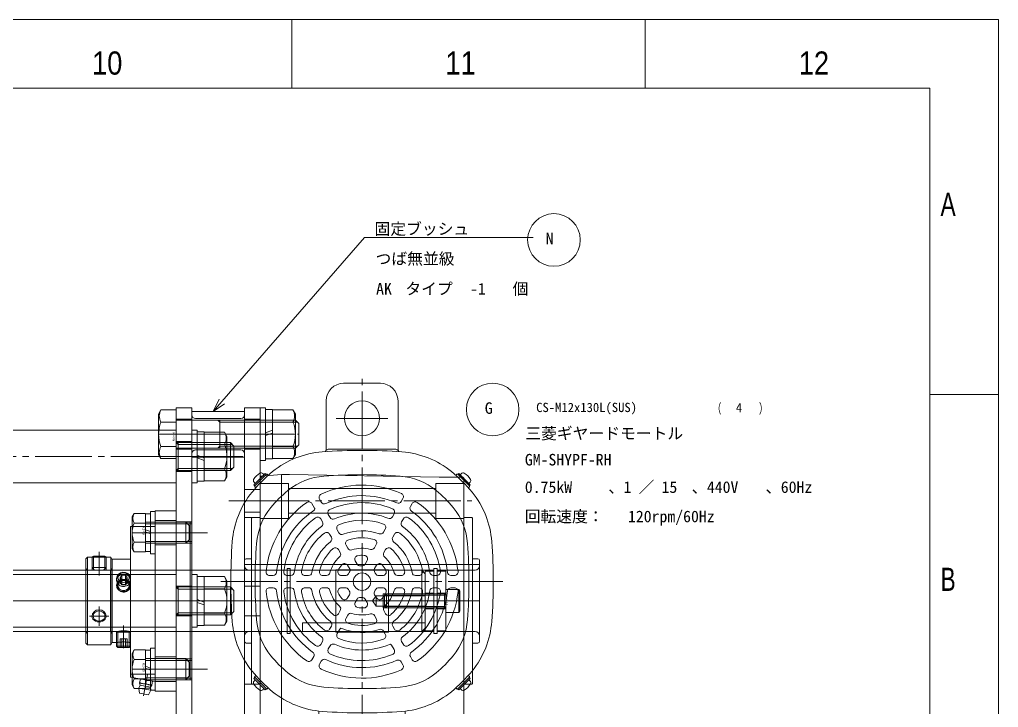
# Model space of a CAD drawing. Units: millimetres at full size. Extents: x -19442 to 19442, y -5866 to 5866.
# Drawn here: x 15967 to 16525, y -874 to -482 of the extents above; entities that cross this region are included whole.
import ezdxf
from ezdxf.enums import TextEntityAlignment as Align

# ---------------------------------------------------------------- set-up
doc = ezdxf.new("R2010")
doc.units = ezdxf.units.MM
doc.header["$LTSCALE"] = 3.6
doc.linetypes.add('CHAIN2', pattern=[12, 9, -1, 1, -1])
for name, color, linetype, lineweight in [('0-3_04_HIDDEN', 7, 'Continuous', 9), ('0-4_05_CENTER', 2, 'CHAIN2', 9), ('0-5_08_DIM', 3, 'Continuous', 9), ('0-6_0', 2, 'Continuous', 9), ('0-7_10_DRAFT', 1, 'Continuous', 9), ('0-8_03_かくれ線', 5, 'Continuous', 9), ('0-9_04_中心線', 4, 'CHAIN2', 9), ('0-C_01_外形線', 134, 'Continuous', 9), ('0-D_02_細線', 6, 'Continuous', 9), ('1-2_Defpoints', 134, 'Continuous', 9), ('1-3_99_図枠', 134, 'Continuous', 9)]:
    doc.layers.add(name, color=color, linetype=linetype, lineweight=lineweight)
doc.layers.add('0-A_07_TEXT', color=2, linetype='Continuous')
doc.styles.add('ＭＳ ゴシック', font='')
doc.styles.add('ＭＳ Ｐゴシック', font='')
doc.styles.get('ＭＳ ゴシック').set_extended_font_data('MS Gothic')
doc.styles.get('ＭＳ Ｐゴシック').set_extended_font_data('MS PGothic')

# ---------------------------------------------------------------- blocks, each defined once
blk = doc.blocks.new('U33')
at = {"layer": '0-A_07_TEXT', "color": 13, "style": 'ＭＳ ゴシック', "width": 0.65}
for s, p in [('(', (44.945, 0.948)), (')', (54.715, 0.948))]:
    blk.add_text(s, height=2.199, dxfattribs=at).set_placement(p, align=Align.BOTTOM_LEFT)
blk = doc.blocks.new('A$C6246458A_1')
at = {"layer": '0-3_04_HIDDEN', "color": 1}
for p, q in [((-58, 67), (-42, 67)), ((-42, 67), (-42, 47)), ((42, 67), (58, 67)), ((-42, 64), (42, 64)), ((-58, 47), (-42, 47)), ((-42, 50), (42, 50)), ((67, 20.8), (-67, 20.8)), ((-42.75, 17.5), (-64.5, 17.5)), ((-42.75, 18.5), (-42.75, -18.5)), ((-41, 18.5), (-42.75, 18.5)), ((-15, 17.5), (-41, 17.5)), ((-15, -17.7), (-15, 17.7)), ((15, 17.7), (-15, 17.7)), ((15, -17.7), (15, 17.7)), ((41, 17.5), (15, 17.5)), ((41, 18.5), (42.75, 18.5)), ((42.75, 18.5), (42.75, -18.5)), ((64.5, 17.5), (42.75, 17.5)), ((-42.75, -17.5), (-64.5, -17.5)), ((-15, -17.5), (-41, -17.5)), ((15, -17.7), (-15, -17.7)), ((41, -17.5), (15, -17.5)), ((64.5, -17.5), (42.75, -17.5)), ((-58, -79), (-42, -79)), ((-42, -79), (-42, -99)), ((-42, -82), (42, -82)), ((42, -79), (58, -79)), ((-58, -99), (-42, -99)), ((-42, -96), (42, -96))]:
    blk.add_line(p, q, dxfattribs=at)
for points in [[(42, 67), (42, 47), (58, 47)], [(-41, 18.5), (-41, -18.5), (-42.75, -18.5)], [(41, 18.5), (41, -18.5), (42.75, -18.5)], [(42, -79), (42, -99), (58, -99)]]:
    blk.add_lwpolyline(points, dxfattribs=at)
for centre, start, end in [((-64.5, 20), 180, 270), ((64.5, 20), 270, 0), ((-64.5, -20), 90, 180), ((64.5, -20), 0, 90)]:
    blk.add_arc(centre, 2.5, start, end, dxfattribs=at)
at = {"layer": '0-4_05_CENTER', "color": 1}
for p, q in [((62.543, 57), (-62.543, 57)), ((62.543, -89), (-62.543, -89))]:
    blk.add_line(p, q, dxfattribs=at)
at = {"layer": '0-7_10_DRAFT'}
for p, q in [((-58, 69.925), (-58, 56.957)), ((46, 72.084), (41.388, 72.003)), ((46, -103.958), (46, 72)), ((57.503, 71), (46, 71.958)), ((57.503, 71), (57.999, 70.46)), ((57.999, 47.497), (57.999, 70.46)), ((57.999, 47.497), (57.999, 69.917)), ((-58, 56.957), (-58, -34.957)), ((-63, 47.1), (-62.6, 47.5)), ((-63, 47.1), (-63, 0)), ((-58, 47.5), (-62.6, 47.5)), ((57.999, -102.46), (57.999, 47.5)), ((58, 47.5), (62.6, 47.5)), ((63, 47.1), (62.6, 47.5)), ((63, 47.1), (63, 0)), ((-67, 23), (-67, 0)), ((-66, 24), (-63, 24)), ((66, 24), (62.999, 24)), ((67, 23), (67, 0)), ((9.433, 11), (-9.433, 11)), ((-67, 0), (-67, -23)), ((67, 0), (-67, 0)), ((-63, -47.1), (-63, 0)), ((63, -47.1), (63, 0)), ((67, 0), (67, -23)), ((-66, -24), (-63, -24)), ((66, -24), (62.999, -24)), ((-58, -101.758), (-58, -34.957)), ((-63, -47.1), (-62.6, -47.5)), ((-58, -47.5), (-62.6, -47.5)), ((46, -46.565), (46, -103.916)), ((58, -47.5), (62.6, -47.5)), ((63, -47.1), (62.6, -47.5)), ((46, -103.916), (-48.5, -102.258)), ((57.503, -103), (46, -103.958)), ((57.503, -103), (57.999, -102.46))]:
    blk.add_line(p, q, dxfattribs=at)
for points in [[(-48.5, 70.425), (-57.5, 70.425), (-58, 69.925)], [(41.388, 72.003), (-43.991, 70.504), (-48.5, 70.425)], [(46, 72.084), (46, 68.565), (46, -46.565)], [(-48.5, -102.258), (-57.5, -102.258), (-58, -101.758)]]:
    blk.add_lwpolyline(points, dxfattribs=at)
for centre, start, end in [((-66, 23), 90, 180), ((66, 23), 0, 90), ((-66, -23), 180, 270), ((66, -23), 270, 0)]:
    blk.add_arc(centre, 1, start, end, dxfattribs=at)
blk = doc.blocks.new('GM-SHYPF-RH 0.75kW、1／5～1／60、200V、60Hzd_1')
at = {"layer": '0-4_05_CENTER'}
for p, q in [((-57.999, -129.08), (-57.999, 128.45)), ((-72.708, 104), (-43.291, 104)), ((22.479, 11), (-138.27, 11)), ((-86.103, 0), (-29.688, 0)), ((-90.117, -100), (-112.985, -100))]:
    blk.add_line(p, q, dxfattribs=at)
at = {"layer": '0-6_0'}
for p, q in [((-68.499, 124), (-47.499, 124)), ((-78.499, 85.736), (-78.499, 114)), ((-37.499, 85.736), (-37.499, 114)), ((-39.499, 86.5), (-76.499, 86.5)), ((-114.886, 70.927), (-113.225, 72.589)), ((-113.225, 72.589), (-112.659, 72.023)), ((-2.774, 72.589), (-3.34, 72.023)), ((-1.113, 70.927), (-2.774, 72.589)), ((-117.927, 67.887), (-119.588, 66.225)), ((-119.164, 65.518), (-112.517, 72.165)), ((-112.093, 72.165), (-111.489, 71.56)), ((-3.906, 72.165), (-4.51, 71.56)), ((3.165, 65.518), (-3.482, 72.165)), ((1.928, 67.887), (3.59, 66.225)), ((-119.588, 66.225), (-119.023, 65.659)), ((-119.164, 65.094), (-118.56, 64.489)), ((3.165, 65.094), (2.561, 64.489)), ((3.59, 66.225), (3.024, 65.659)), ((-81.325, 58.402), (-80.32, 56.66)), ((-33.76, 57.984), (-34.764, 56.245)), ((-86.569, 55.484), (-85.565, 53.745)), ((-29.43, 55.484), (-30.896, 52.945)), ((-81.546, 46.785), (-80.541, 45.043)), ((-76.292, 49.683), (-75.283, 47.936)), ((-38.783, 49.285), (-39.788, 47.543)), ((-34.452, 46.785), (-35.458, 45.043)), ((-71.238, 40.929), (-70.222, 39.171)), ((-43.819, 40.562), (-44.829, 38.812)), ((-76.51, 38.062), (-75.5, 36.312)), ((-39.489, 38.062), (-40.499, 36.312)), ((-71.442, 29.284), (-70.421, 27.514)), ((-66.135, 32.091), (-65.102, 30.302)), ((-48.887, 31.784), (-49.908, 30.014)), ((-44.557, 29.284), (-45.578, 27.514)), ((-60.858, 22.951), (-59.732, 21)), ((-54.066, 22.812), (-55.146, 20.943)), ((-66.263, 20.312), (-65.183, 18.443)), ((-49.736, 20.312), (-51.151, 17.862)), ((-110.713, 14.5), (-108.702, 14.5)), ((-100.646, 14.5), (-98.629, 14.5)), ((-90.538, 14.5), (-88.508, 14.5)), ((-80.332, 14.5), (-78.266, 14.5)), ((-69.779, 14.5), (-67.526, 14.5)), ((-46.22, 14.5), (-48.473, 14.5)), ((-35.667, 14.5), (-37.732, 14.5)), ((-25.461, 14.5), (-27.491, 14.5)), ((-15.353, 14.5), (-17.37, 14.5)), ((-5.286, 14.5), (-7.297, 14.5)), ((-110.713, 7.5), (-108.702, 7.5)), ((-100.646, 7.5), (-98.629, 7.5)), ((-90.538, 7.5), (-88.508, 7.5)), ((-80.332, 7.5), (-78.266, 7.5)), ((-69.779, 7.5), (-67.526, 7.5)), ((-46.22, 7.5), (-48.473, 7.5)), ((-35.667, 7.5), (-37.732, 7.5)), ((-25.461, 7.5), (-27.491, 7.5)), ((-15.353, 7.5), (-17.37, 7.5)), ((-5.286, 7.5), (-7.297, 7.5)), ((-66.263, 1.688), (-65.183, 3.557)), ((-60.858, -0.951), (-59.732, 1)), ((-54.066, -0.812), (-55.146, 1.057)), ((-49.736, 1.688), (-50.816, 3.557)), ((-71.442, -7.284), (-70.421, -5.514)), ((-44.557, -7.284), (-45.578, -5.514)), ((16.497, -2.5), (16.601, -2.5)), ((-66.135, -10.091), (-65.102, -8.302)), ((-48.887, -9.784), (-49.908, -8.014)), ((-76.51, -16.062), (-75.5, -14.312)), ((-43.819, -18.562), (-45.267, -16.053)), ((-39.489, -16.062), (-40.499, -14.312)), ((-71.238, -18.929), (-70.222, -17.171)), ((-81.546, -24.785), (-80.541, -23.043)), ((-76.292, -27.683), (-74.841, -25.171)), ((-38.783, -27.285), (-39.788, -25.543)), ((-34.452, -24.785), (-35.458, -23.043)), ((-86.569, -33.484), (-85.565, -31.745)), ((-29.43, -33.484), (-30.434, -31.745)), ((-81.325, -36.402), (-80.32, -34.66)), ((-33.76, -35.984), (-34.764, -34.245)), ((-120.999, -47.1), (-120.999, -39.592)), ((-120.999, -47.1), (-120.999, -39.593)), ((-119.588, -44.225), (-119.023, -43.659)), ((-117.927, -45.887), (-119.588, -44.225)), ((-119.164, -43.094), (-118.56, -42.489)), ((-119.164, -43.518), (-112.517, -50.165)), ((3.165, -43.518), (-3.482, -50.165)), ((1.928, -45.887), (3.59, -44.225)), ((3.165, -43.094), (2.561, -42.489)), ((3.59, -44.225), (3.024, -43.659)), ((5.001, -47.1), (5.001, -39.592)), ((5.001, -47.1), (5.001, -39.592)), ((-120.999, -47.1), (-120.599, -47.5)), ((-120.999, -47.1), (-120.599, -47.5)), ((-119.606, -47.5), (-120.599, -47.5)), ((-119.606, -47.5), (-120.599, -47.5)), ((-114.886, -48.927), (-113.225, -50.589)), ((-113.225, -50.589), (-112.659, -50.023)), ((-112.093, -50.165), (-111.489, -49.56)), ((-3.906, -50.165), (-4.51, -49.56)), ((-2.774, -50.589), (-3.34, -50.023)), ((-1.113, -48.927), (-2.774, -50.589)), ((3.607, -47.5), (4.601, -47.5)), ((3.607, -47.5), (4.601, -47.5)), ((5.001, -47.1), (4.601, -47.5)), ((5.001, -47.1), (4.601, -47.5)), ((-115.999, -101.758), (-115.999, -50.872)), ((-115.999, -101.758), (-115.999, -50.884)), ((-11.999, -103.958), (-11.999, -55.325)), ((0, -102.46), (0, -50.884)), ((-82.599, -71.4), (-82.599, -63.2)), ((-33.399, -71.4), (-33.399, -63.2)), ((-16.648, -77.305), (-119.331, -123.023)), ((-25.308, -76), (-99.499, -76)), ((-88.999, -75), (-88.999, -73.4)), ((-88.999, -73.4), (-26.999, -73.4)), ((-26.999, -75), (-88.999, -75)), ((-88.999, -75), (-88.999, -76)), ((-57.999, -75), (-88.999, -75)), ((-26.999, -75), (-26.999, -76)), ((-21.764, -79.583), (-22.567, -77.78)), ((-19.343, -77.635), (-19.655, -78.371)), ((-18.342, -78.059), (-19.343, -77.635)), ((-15.51, -79.863), (-16.648, -77.305)), ((-104.499, -81), (-104.499, -116.419)), ((-16.016, -81.184), (-57.999, -99.876)), ((-19.341, -78.504), (-19.655, -78.371)), ((-21.76, -85.221), (-26.019, -111.176)), ((-57.999, -99.876), (-116.872, -126.087)), ((-115.499, -102.258), (-115.999, -101.758)), ((-106.499, -102.258), (-115.499, -102.258)), ((-104.499, -102.293), (-106.499, -102.258)), ((-11.999, -103.916), (-106.499, -102.258)), ((-11.999, -103.916), (-24.79, -103.692)), ((-0.497, -103), (-11.999, -103.958)), ((-0.497, -103), (-11.999, -103.958)), ((-0.497, -103), (0, -102.46)), ((-116.512, -117.553), (-116.335, -117.091)), ((-113.32, -115.749), (-116.335, -117.091)), ((-114.626, -120.928), (-116.335, -117.091)), ((-112.858, -115.926), (-113.32, -115.749)), ((-111.612, -119.586), (-113.32, -115.749)), ((-111.292, -119.443), (-112.858, -115.926)), ((-114.946, -121.07), (-116.512, -117.553)), ((-108.376, -122.305), (-114.771, -125.152)), ((-108.376, -122.305), (-114.771, -125.152)), ((-108.376, -122.305), (-107.978, -123.199)), ((-118.192, -125.581), (-119.331, -123.023)), ((-114.771, -125.152), (-114.372, -126.046))]:
    blk.add_line(p, q, dxfattribs=at)
at = {"layer": '0-6_0', "color": 134}
for p, q in [((-113.932, 71.882), (-114.624, 72.574)), ((-2.067, 71.882), (-1.375, 72.574)), ((-113.932, 71.882), (-118.881, 66.932)), ((-2.067, 71.882), (2.882, 66.932)), ((-113.932, -49.882), (-118.881, -44.932)), ((-113.932, -49.882), (-114.624, -50.574)), ((-2.067, -49.882), (2.882, -44.932)), ((-2.067, -49.882), (-1.375, -50.574))]:
    blk.add_line(p, q, dxfattribs=at)
for points in [[(-113.932, 71.882), (-118.881, 66.932), (-119.574, 67.624)], [(-2.067, 71.882), (2.882, 66.932), (3.575, 67.624)], [(-113.932, -49.882), (-118.881, -44.932), (-119.574, -45.624)], [(-2.067, -49.882), (2.882, -44.932), (3.575, -45.624)]]:
    blk.add_lwpolyline(points, dxfattribs=at)
at = {"layer": '0-6_0'}
for points in [[(-0.497, -103), (0, -102.46), (0, -50.884)], [(-57.999, -75), (-26.999, -75), (-26.999, -73.4)], [(-106.499, -102.258), (-115.499, -102.258), (-115.999, -101.758)]]:
    blk.add_lwpolyline(points, dxfattribs=at)
for centre, radius in [((-57.999, 104), 10), ((-57.999, 11), 5)]:
    blk.add_circle(centre, radius, dxfattribs=at)
for centre, radius, start, end in [((-68.499, 114), 10, 90, 180), ((-47.499, 114), 10, 0, 90), ((-76.918, 34.283), 50.8, 94.33985, 129.09457), ((-57.999, -215), 300.8, 90, 94.33985), ((-76.499, 83.5), 3, 90, 148.63542), ((-57.999, -215), 300.8, 85.66015, 90), ((-39.499, 83.5), 3, 30.81986, 90), ((-39.081, 34.283), 50.8, 50.90543, 85.66015), ((-57.999, 11), 80.8, 129.09457, 140.90543), ((-57.999, 11), 80.8, 39.09457, 50.90543), ((-112.305, 71.953), 0.3, 45, 135), ((-76.918, 34.283), 36.944, 94.33985, 129.09457), ((-57.999, -215), 286.944, 85.66015, 94.33985), ((-39.081, 34.283), 36.944, 50.90543, 85.66015), ((-3.694, 71.953), 0.3, 45, 135), ((-81.283, 29.918), 50.8, 140.90543, 175.66015), ((-118.952, 65.306), 0.3, 135, 225), ((-57.999, 11), 66.944, 129.09457, 140.90543), ((-57.999, 11), 55, 64.8706, 114.04349), ((-57.999, 11), 66.944, 39.09457, 50.90543), ((2.953, 65.306), 0.3, 315, 45), ((-34.716, 29.918), 50.8, 4.33985, 39.09457), ((-57.999, 11), 55, 124.8706, 174.04349), ((-88.301, 54.484), 2, 30, 124.8706), ((-79.593, 59.402), 2, 114.04349, 210), ((-78.588, 57.66), 2, 210, 293.809), ((-57.999, 11), 49, 65.06209, 113.809), ((-57.999, 11), 45, 66.00707, 112.65134), ((-36.496, 57.245), 2, 245.06209, 330), ((-35.492, 58.984), 2, 330, 64.8706), ((-27.698, 54.484), 2, 55.1294, 150), ((-57.999, 11), 55, 5.95651, 55.1294), ((-81.283, 29.918), 36.944, 140.90543, 175.66015), ((-57.999, 11), 49, 125.06209, 173.809), ((-87.297, 52.745), 2, 305.06209, 30), ((-74.56, 50.683), 2, 112.65134, 210), ((-40.515, 50.285), 2, 330, 66.00707), ((-30.03, 52.445), 1, 150, 235.98601), ((-57.999, 11), 49, 6.191, 55.98601), ((-34.716, 29.918), 36.944, 4.33985, 39.09457), ((-57.999, 11), 45, 126.00707, 172.65134), ((-83.279, 45.785), 2, 30, 126.00707), ((-82.273, 44.043), 2, 306.30126, 30), ((-73.551, 48.936), 2, 210, 292.29074), ((-57.999, 11), 39, 66.30126, 112.29074), ((-57.999, 11), 35, 67.83748, 110.40593), ((-41.52, 48.543), 2, 246.30126, 330), ((-33.726, 44.043), 2, 150, 233.69874), ((-32.72, 45.785), 2, 53.99293, 150), ((-57.999, 11), 45, 7.34866, 53.99293), ((-57.999, 11), 39, 126.30126, 172.29074), ((-78.242, 37.062), 2, 30, 127.83748), ((-69.506, 41.929), 2, 110.40593, 210), ((-68.49, 40.171), 2, 210, 289.78052), ((-57.999, 11), 29, 68.34662, 109.78052), ((-45.551, 41.562), 2, 330, 67.83748), ((-37.756, 37.062), 2, 52.16252, 150), ((-57.999, 11), 39, 7.70926, 53.69874), ((168.001, 11), 300.8, 175.66015, 180), ((-57.999, 11), 35, 127.83748, 170.40593), ((-57.999, 11), 29, 128.34662, 169.78052), ((-77.232, 35.312), 2, 308.34662, 30), ((-64.403, 33.091), 2, 106.16478, 210), ((-57.999, 11), 25, 71.28282, 106.16478), ((-50.619, 32.784), 2, 330, 71.28282), ((-46.561, 39.812), 2, 248.34662, 330), ((-38.767, 35.312), 2, 150, 231.65338), ((-57.999, 11), 29, 10.21948, 51.65338), ((-57.999, 11), 35, 9.59407, 52.16252), ((-283.999, 11), 300.8, 0, 4.33985), ((168.001, 11), 286.944, 175.66015, 184.33985), ((-57.999, 11), 25, 131.28282, 166.16478), ((-73.174, 28.284), 2, 30, 131.28282), ((-63.37, 31.302), 2, 210, 284.81689), ((-57.999, 11), 19, 72.37362, 104.81689), ((-51.64, 31.014), 2, 252.37362, 330), ((-42.825, 28.284), 2, 48.71718, 150), ((-57.999, 11), 25, 13.83522, 48.71718), ((-283.999, 11), 286.944, 355.66015, 4.33985), ((-57.999, 11), 19, 132.37363, 164.81689), ((-72.153, 26.514), 2, 312.37363, 30), ((-59.126, 23.951), 2, 94.971, 210), ((-57.999, 11), 15, 80.25225, 94.971), ((-55.798, 23.812), 2, 330, 80.25225), ((-43.846, 26.514), 2, 150, 227.62637), ((-57.999, 11), 19, 15.18311, 47.62637), ((-100.646, 16.5), 2, 172.65134, 270), ((-90.538, 16.5), 2, 170.40593, 270), ((-80.332, 16.5), 2, 166.16478, 270), ((-69.779, 16.5), 2, 154.971, 270), ((-57.999, 11), 15, 140.25225, 154.971), ((-67.995, 19.312), 2, 30, 140.25225), ((-66.915, 17.443), 2, 324.14774, 30), ((-57.999, 22), 2, 210, 270), ((-57.999, 11), 9, 84.14774, 90), ((-56.878, 21.943), 2, 264.14774, 330), ((-50.285, 17.362), 1, 150, 219.51268), ((-48.004, 19.312), 2, 39.74775, 150), ((-57.999, 11), 15, 25.029, 39.74775), ((-46.22, 16.5), 2, 270, 25.029), ((-35.667, 16.5), 2, 270, 13.83522), ((-25.461, 16.5), 2, 270, 9.59407), ((-15.353, 16.5), 2, 270, 7.34866), ((-110.713, 16.5), 2, 174.04349, 270), ((-108.702, 16.5), 2, 270, 353.809), ((-98.629, 16.5), 2, 270, 352.29074), ((-88.508, 16.5), 2, 270, 349.78052), ((-78.266, 16.5), 2, 270, 344.81689), ((-67.526, 16.5), 2, 270, 330), ((-57.999, 11), 9, 144.14774, 150), ((-57.999, 11), 9, 30, 39.51268), ((-48.473, 16.5), 2, 210, 270), ((-37.732, 16.5), 2, 195.18311, 270), ((-27.491, 16.5), 2, 190.21948, 270), ((-17.37, 16.5), 2, 187.70926, 270), ((-7.297, 16.5), 2, 186.191, 270), ((-5.286, 16.5), 2, 270, 5.95651), ((168.001, 11), 300.8, 180, 184.33985), ((-110.713, 5.5), 2, 90, 185.95651), ((-108.702, 5.5), 2, 6.191, 90), ((-57.999, 11), 49, 186.191, 234.93791), ((-100.646, 5.5), 2, 90, 187.34866), ((-98.629, 5.5), 2, 7.70926, 90), ((-57.999, 11), 39, 187.70926, 233.69874), ((-90.538, 5.5), 2, 90, 189.59407), ((-88.508, 5.5), 2, 10.21948, 90), ((-57.999, 11), 29, 190.21948, 231.65338), ((-80.332, 5.5), 2, 90, 193.83522), ((-78.266, 5.5), 2, 15.18311, 90), ((-57.999, 11), 19, 195.18311, 227.62637), ((-69.779, 5.5), 2, 90, 205.029), ((-67.526, 5.5), 2, 30, 90), ((-57.999, 11), 9, 210, 215.85226), ((-66.915, 4.557), 2, 330, 35.85226), ((-49.084, 4.557), 2, 144.14774, 210), ((-57.999, 11), 9, 324.14774, 330), ((-48.473, 5.5), 2, 90, 150), ((-46.22, 5.5), 2, 334.971, 90), ((-57.999, 11), 19, 312.37363, 344.81689), ((-57.999, 11), 29, 308.34662, 349.78052), ((-37.732, 5.5), 2, 90, 164.81689), ((-35.667, 5.5), 2, 346.16478, 90), ((-57.999, 11), 39, 306.30126, 352.29074), ((-57.999, 11), 49, 305.06209, 353.809), ((-27.491, 5.5), 2, 90, 169.78052), ((-25.461, 5.5), 2, 350.40593, 90), ((-17.37, 5.5), 2, 90, 172.29074), ((-15.353, 5.5), 2, 352.65134, 90), ((-7.297, 5.5), 2, 90, 173.809), ((-5.286, 5.5), 2, 354.04349, 90), ((-283.999, 11), 300.8, 355.66015, 0), ((-57.999, 11), 55, 185.95651, 235.1294), ((-57.999, 11), 45, 187.34866, 233.99293), ((-57.999, 11), 35, 189.59407, 232.16252), ((-57.999, 11), 25, 193.83522, 228.71718), ((-57.999, 11), 15, 205.029, 219.74775), ((-67.995, 2.688), 2, 219.74775, 330), ((-57.999, 0), 2, 90, 150), ((-57.999, 11), 9, 270, 275.85226), ((-56.878, 0.057), 2, 30, 95.85226), ((-48.004, 2.688), 2, 210, 320.25225), ((-57.999, 11), 15, 320.25225, 334.971), ((-57.999, 11), 25, 311.28282, 346.16478), ((-57.999, 11), 35, 307.83748, 350.40593), ((-57.999, 11), 45, 306.00707, 352.65134), ((-57.999, 11), 55, 304.8706, 354.04349), ((-72.153, -4.514), 2, 330, 47.62637), ((-59.126, -1.951), 2, 150, 265.029), ((-57.999, 11), 15, 265.029, 279.74775), ((-55.798, -1.812), 2, 279.74775, 30), ((-43.846, -4.514), 2, 132.37363, 210), ((-81.283, -7.918), 36.944, 184.33985, 219.09457), ((-73.174, -6.284), 2, 228.71718, 330), ((-64.403, -11.091), 2, 150, 253.83522), ((-63.37, -9.302), 2, 75.18311, 150), ((-57.999, 11), 19, 255.18311, 287.62638), ((-51.64, -9.014), 2, 30, 107.62638), ((-50.619, -10.784), 2, 288.71718, 30), ((-42.825, -6.284), 2, 210, 311.28282), ((-34.716, -7.918), 36.944, 320.90543, 355.66015), ((-81.283, -7.918), 50.8, 184.33985, 219.09457), ((-78.242, -15.062), 2, 232.16252, 330), ((-77.232, -13.312), 2, 330, 51.65338), ((-68.49, -18.171), 2, 70.21948, 150), ((-57.999, 11), 29, 250.21948, 293.30023), ((-57.999, 11), 25, 253.83522, 288.71718), ((-46.133, -16.553), 1, 30, 113.30023), ((-38.767, -13.312), 2, 128.34662, 210), ((-37.756, -15.062), 2, 210, 307.83748), ((-34.716, -7.918), 50.8, 320.90543, 355.66015), ((-82.273, -22.043), 2, 330, 53.69874), ((-69.506, -19.929), 2, 150, 249.59407), ((-57.999, 11), 35, 249.59407, 292.16252), ((-45.551, -19.562), 2, 292.16252, 30), ((-33.726, -22.043), 2, 126.30126, 210), ((-83.279, -23.785), 2, 233.99293, 330), ((-74.56, -28.683), 2, 150, 247.34866), ((-73.975, -25.671), 1, 66.45945, 150), ((-57.999, 11), 39, 246.45945, 293.69874), ((-41.52, -26.543), 2, 30, 113.69874), ((-40.515, -28.285), 2, 293.99293, 30), ((-32.72, -23.785), 2, 210, 306.00707), ((-57.999, 11), 66.944, 219.09457, 230.90543), ((-87.297, -30.745), 2, 330, 54.93791), ((-57.999, 11), 49, 246.191, 294.93791), ((-57.999, 11), 45, 247.34866, 293.99293), ((-36.496, -35.245), 2, 30, 114.93791), ((-28.702, -30.745), 2, 125.06209, 210), ((-57.999, 11), 66.944, 309.09457, 320.90543), ((-88.301, -32.484), 2, 235.1294, 330), ((-79.593, -37.402), 2, 150, 245.95651), ((-57.999, 11), 55, 245.95651, 295.1294), ((-78.588, -35.66), 2, 66.191, 150), ((-35.492, -36.984), 2, 295.1294, 30), ((-27.698, -32.484), 2, 210, 304.8706), ((-57.999, 11), 80.8, 219.09457, 230.90543), ((-118.952, -43.306), 0.3, 135, 225), ((-76.918, -12.283), 36.944, 230.90543, 265.66015), ((-39.081, -12.283), 36.944, 274.33985, 309.09457), ((-57.999, 11), 80.8, 309.09457, 320.90543), ((2.953, -43.306), 0.3, 315, 45), ((-112.305, -49.953), 0.3, 225, 315), ((-57.999, 237), 286.944, 265.66015, 274.33985), ((-3.694, -49.953), 0.3, 225, 315), ((-76.918, -12.283), 50.8, 230.90543, 265.66015), ((-39.081, -12.283), 50.8, 274.33985, 309.09457), ((-79.399, -63.2), 3.2, 172.23631, 180), ((-57.999, 237), 300.8, 265.66015, 270), ((-57.999, 237), 300.8, 270, 274.33985), ((-36.599, -63.2), 3.2, 0, 7.76369), ((-84.599, -71.4), 2, 270, 0), ((-31.399, -71.4), 2, 180, 270), ((-99.499, -81), 5, 90, 180), ((-25.308, -79), 3, 24, 90), ((-18.799, -85.707), 3, 114, 170.68188), ((-16.423, -80.27), 1, 294, 24), ((-40.821, -108.748), 15, 271.68277, 350.68188), ((-107.403, -122.966), 1, 85.28487, 114), ((-57.999, 476), 600, 265.28487, 271.68277), ((-104.772, -121.795), 1, 24, 114), ((-102.122, -120.37), 2, 204, 265.76866), ((-117.279, -125.174), 1, 204, 294), ((-113.185, -125.518), 1.3, 203.99998, 277.39845), ((-114.176, -117.882), 9, 277.39845, 310.60153), ((-109.165, -123.728), 1.3, 310.60153, 24)]:
    blk.add_arc(centre, radius, start, end, dxfattribs=at)
at = {"layer": '0-6_0', "color": 134}
for centre, radius, start, end in [((-111.881, 64.882), 9, 118.39847, 151.60155), ((-115.543, 71.655), 1.3, 45, 118.39847), ((-0.456, 71.655), 1.3, 61.60153, 135), ((-4.118, 64.882), 9, 28.39845, 61.60153), ((-118.654, 68.544), 1.3, 151.60155, 225), ((2.655, 68.544), 1.3, 315, 28.39845), ((-118.654, -46.544), 1.3, 135, 208.39845), ((-111.881, -42.882), 9, 208.39845, 241.60153), ((-4.118, -42.882), 9, 298.39847, 331.60155), ((2.655, -46.544), 1.3, 331.60155, 45), ((-115.543, -49.655), 1.3, 241.60153, 315), ((-0.456, -49.655), 1.3, 225, 298.39847)]:
    blk.add_arc(centre, radius, start, end, dxfattribs=at)
at = {"layer": '0-7_10_DRAFT'}
blk.add_blockref('A$C6246458A_1', (-57.999, 0), dxfattribs=at)
blk = doc.blocks.new('AM_BALLOON1')
at = {"layer": '0-5_08_DIM'}
blk.add_circle((0, 0), 5, dxfattribs=at)
blk = doc.blocks.new('_Open30')
at = {"layer": '0-5_08_DIM', "color": 4}
blk.add_line((0, 0), (-1, 0), dxfattribs=at)
blk.add_lwpolyline([(-1, 0.26795), (0, 0), (-1, -0.26795)], dxfattribs=at)

msp = doc.modelspace()

# ---------------------------------------------------------------- linework, layer by layer
at = {"layer": '0-5_08_DIM', "color": 2}
msp.add_line((16164.764, -605.901), (16259.873, -605.901), dxfattribs=at)
msp.add_lwpolyline([(16082.453, -699.252), (16163.684, -605.901), (16164.764, -605.901)], dxfattribs=at)
at = {"layer": '0-6_0', "color": 134}
for p, q in [((15906.328, -715.637), (16046.328, -715.637)), ((16087.328, -738.637), (16087.328, -730.91)), ((16089.328, -736.637), (16089.328, -730.91)), ((16085.328, -738.637), (16087.328, -738.637)), ((16087.328, -738.637), (16089.328, -736.637)), ((16004.93, -795.41), (15942.73, -795.41)), ((16095.33, -795.41), (16065.33, -795.41)), ((16085.328, -804.91), (16087.328, -804.91)), ((16087.328, -804.91), (16089.328, -806.91)), ((16087.328, -820.91), (16087.328, -804.91)), ((16089.328, -818.91), (16089.328, -806.91)), ((16087.328, -820.91), (16089.328, -818.91)), ((16085.328, -820.91), (16087.328, -820.91)), ((15942.73, -830.41), (16004.93, -830.41)), ((16095.33, -830.41), (16065.33, -830.41))]:
    msp.add_line(p, q, dxfattribs=at)
for points in [[(16065.328, -922.927), (16065.328, -702.927), (16056.328, -702.927), (16056.328, -922.927)], [(16104.328, -916.91), (16104.328, -702.91), (16095.328, -702.91), (16095.328, -916.91)], [(16095.328, -704.91), (16065.328, -704.91), (16065.328, -730.91), (16095.328, -730.91)], [(15906.328, -797.91), (16056.328, -797.91), (16056.328, -827.91), (15906.328, -827.91)]]:
    msp.add_lwpolyline(points, close=True, dxfattribs=at)
msp.add_lwpolyline([(16056.328, -715.637), (16056.328, -745.637), (15906.328, -745.637), (15906.328, -715.637)], dxfattribs=at)
at = {"layer": '0-8_03_かくれ線'}
for p, q in [((16065.328, -709.427), (16056.328, -709.427)), ((16056.328, -709.91), (16124.328, -709.91)), ((16093.328, -708.91), (16067.328, -708.91)), ((16081.328, -711.11), (16080.128, -709.91)), ((16081.328, -725.91), (16081.328, -709.91)), ((16081.328, -711.11), (16124.328, -711.11)), ((16095.328, -709.41), (16104.328, -709.41)), ((16124.328, -709.91), (16124.328, -725.91)), ((16046.328, -715.637), (16056.328, -715.637)), ((16068.328, -715.637), (16065.328, -715.637)), ((16065.328, -730.91), (16065.328, -715.637)), ((16068.328, -715.637), (16068.328, -730.91)), ((16068.328, -716.637), (16072.328, -716.637)), ((16072.328, -716.637), (16072.328, -730.91)), ((16072.328, -716.781), (16083.967, -716.781)), ((16083.967, -716.781), (16085.328, -719.137)), ((16085.328, -730.91), (16085.328, -719.137)), ((16065.328, -722.154), (16056.328, -722.154)), ((16057.528, -723.837), (16056.328, -722.637)), ((16056.328, -722.637), (16085.328, -722.637)), ((16057.528, -722.637), (16057.528, -738.637)), ((16057.528, -723.837), (16085.328, -723.837)), ((16072.328, -723.709), (16083.967, -723.709)), ((16081.328, -724.71), (16080.128, -725.91)), ((16081.328, -724.71), (16124.328, -724.71)), ((16085.328, -722.637), (16087.328, -722.637)), ((16085.328, -723.837), (16088.528, -723.837)), ((16087.328, -722.637), (16089.328, -724.637)), ((16087.328, -722.637), (16087.328, -730.91)), ((16089.328, -724.637), (16089.328, -730.91)), ((16056.328, -725.91), (16124.328, -725.91)), ((16065.328, -726.427), (16056.328, -726.427)), ((16093.328, -726.91), (16067.328, -726.91)), ((16068.328, -729.837), (16071.274, -730.91)), ((16095.328, -726.41), (16104.328, -726.41)), ((16057.528, -737.437), (16056.328, -738.637)), ((16056.328, -738.637), (16085.328, -738.637)), ((16065.328, -739.154), (16056.328, -739.154)), ((16057.528, -737.437), (16085.328, -737.437)), ((16095.328, -749.41), (16104.328, -749.41)), ((16095.328, -762.41), (16104.328, -762.41)), ((16038.828, -768.019), (16061.828, -768.019)), ((16038.828, -769.019), (16062.828, -769.019)), ((16056.328, -767.019), (16044.328, -767.019)), ((16056.328, -767.91), (16064.328, -767.91)), ((16065.328, -767.935), (16056.328, -767.935)), ((16065.328, -768.036), (16056.328, -768.036)), ((16065.328, -769.036), (16056.328, -769.036)), ((16061.828, -768.019), (16063.828, -770.019)), ((16061.828, -780.019), (16061.828, -768.019)), ((16095.328, -765.41), (16104.328, -765.41)), ((16031.328, -770.51), (16044.328, -770.51)), ((16063.828, -778.019), (16063.828, -770.019)), ((16038.828, -779.019), (16062.828, -779.019)), ((16038.828, -780.019), (16061.828, -780.019)), ((16056.328, -781.019), (16044.328, -781.019)), ((16065.328, -779.036), (16056.328, -779.036)), ((16065.328, -780.036), (16056.328, -780.036)), ((16061.828, -780.019), (16063.828, -778.019)), ((16008.428, -787.91), (16008.428, -795.41)), ((16009.194, -795.41), (16009.194, -787.91)), ((16015.661, -795.41), (16015.661, -787.91)), ((16016.428, -795.41), (16016.428, -787.91)), ((16005.928, -795.41), (16004.928, -794.41)), ((16065.33, -795.41), (16004.93, -795.41)), ((16005.928, -795.41), (16005.928, -830.41)), ((16008.428, -793.91), (16016.428, -793.91)), ((16009.928, -795.41), (16008.428, -793.91)), ((16014.928, -795.41), (16016.428, -793.91)), ((16018.928, -795.41), (16018.928, -830.41)), ((16095.33, -795.41), (16196.328, -795.41)), ((16198.328, -797.41), (16196.328, -795.41)), ((16196.328, -812.91), (16196.328, -795.41)), ((16198.328, -828.41), (16198.328, -797.41)), ((16004.928, -827.91), (16004.928, -797.91)), ((16005.928, -797.91), (16005.928, -827.91)), ((16019.062, -797.91), (16019.062, -827.91)), ((16019.928, -797.91), (16019.928, -827.91)), ((16019.928, -797.91), (16019.928, -827.91)), ((16022.428, -801.048), (16022.428, -800.043)), ((16025.417, -798.144), (16024.407, -799.66)), ((16024.407, -802.16), (16024.407, -799.66)), ((16024.407, -799.66), (16025.417, -801.175)), ((16025.417, -800.644), (16024.407, -802.16)), ((16024.407, -802.16), (16025.417, -803.675)), ((16027.438, -798.144), (16025.417, -798.144)), ((16027.438, -801.175), (16025.417, -801.175)), ((16025.417, -803.675), (16025.417, -801.175)), ((16028.448, -799.66), (16027.438, -798.144)), ((16027.438, -800.644), (16027.438, -798.144)), ((16027.438, -801.175), (16028.448, -799.66)), ((16028.448, -802.16), (16027.438, -800.644)), ((16027.438, -803.675), (16027.438, -801.175)), ((16030.328, -797.91), (16030.328, -827.91)), ((16030.428, -800.043), (16030.428, -801.048)), ((16044.328, -797.91), (16044.328, -827.91)), ((16056.328, -797.91), (16056.328, -827.91)), ((16025.417, -803.675), (16027.438, -803.675)), ((16065.328, -804.427), (16056.328, -804.427)), ((16057.528, -806.11), (16056.328, -804.91)), ((16056.328, -804.91), (16085.328, -804.91)), ((16057.528, -804.91), (16057.528, -820.91)), ((16057.528, -806.11), (16085.328, -806.11)), ((16095.328, -804.41), (16104.328, -804.41)), ((16174.328, -808.91), (16198.328, -808.91)), ((16174.328, -808.91), (16174.328, -816.91)), ((16176.278, -808.91), (16176.278, -816.91)), ((16203.325, -808.41), (16198.325, -808.41)), ((16210.078, -808.41), (16205.078, -808.41)), ((16209.328, -808.91), (16209.328, -816.91)), ((16209.328, -809.66), (16210.078, -808.91)), ((16210.078, -806.41), (16210.078, -819.41)), ((16210.078, -806.41), (16217.578, -806.41)), ((16217.578, -806.41), (16217.578, -819.41)), ((16217.578, -806.41), (16218.078, -807.276)), ((16218.078, -807.276), (16218.078, -818.544)), ((16168.326, -812.91), (16170.328, -809.91)), ((16170.328, -815.91), (16168.326, -812.91)), ((16170.328, -809.91), (16198.328, -809.91)), ((16175.078, -810.11), (16175.078, -815.71)), ((16209.328, -809.66), (16175.528, -809.66)), ((16196.328, -812.91), (16196.328, -830.41)), ((16057.528, -819.71), (16056.328, -820.91)), ((16057.528, -819.71), (16085.328, -819.71)), ((16174.328, -816.91), (16198.328, -816.91)), ((16209.328, -816.16), (16175.528, -816.16)), ((16203.325, -817.41), (16198.325, -817.41)), ((16210.078, -817.41), (16205.078, -817.41)), ((16209.328, -816.16), (16210.078, -816.91)), ((16210.078, -819.41), (16217.578, -819.41)), ((16217.578, -819.41), (16218.078, -818.544)), ((16056.328, -820.91), (16085.328, -820.91)), ((16065.328, -821.427), (16056.328, -821.427)), ((16095.328, -821.41), (16104.328, -821.41)), ((16005.928, -830.41), (16004.928, -831.41)), ((16065.33, -830.41), (16004.93, -830.41)), ((16022.811, -830.793), (16022.428, -830.41)), ((16022.428, -836.635), (16022.428, -830.41)), ((16022.811, -830.793), (16023.195, -830.41)), ((16022.811, -830.793), (16030.044, -830.793)), ((16023.195, -836.518), (16023.195, -830.41)), ((16029.661, -830.41), (16030.044, -830.793)), ((16029.661, -836.518), (16029.661, -830.41)), ((16030.428, -830.41), (16030.044, -830.793)), ((16030.428, -836.635), (16030.428, -830.41)), ((16095.33, -830.41), (16196.328, -830.41)), ((16198.328, -828.41), (16196.328, -830.41)), ((16024.407, -834.41), (16024.407, -839.41)), ((16024.407, -834.41), (16028.448, -834.41)), ((16025.417, -834.41), (16025.417, -839.41)), ((16026.188, -836.296), (16026.54, -836.295)), ((16027.438, -834.41), (16027.438, -839.41)), ((16028.448, -834.41), (16028.448, -839.41)), ((16030.428, -836.635), (16030.34, -836.62)), ((16030.428, -836.635), (16030.428, -838.643)), ((16030.428, -838.643), (16030.328, -838.743)), ((16030.428, -838.643), (16030.328, -838.643)), ((16038.828, -845.801), (16061.828, -845.801)), ((16038.828, -846.801), (16062.828, -846.801)), ((16044.328, -844.801), (16056.328, -844.801)), ((16065.328, -845.818), (16056.328, -845.818)), ((16065.328, -846.818), (16056.328, -846.818)), ((16061.828, -845.801), (16063.828, -847.801)), ((16061.828, -857.801), (16061.828, -845.801)), ((16063.828, -855.801), (16063.828, -847.801)), ((16031.328, -854.641), (16044.328, -854.641)), ((16044.328, -858.801), (16031.328, -856.486)), ((16035.981, -857.307), (16035.557, -859.71)), ((16038.828, -856.801), (16062.828, -856.801)), ((16038.828, -857.801), (16061.828, -857.801)), ((16039.373, -858.222), (16039.058, -860.009)), ((16042.451, -860.925), (16042.874, -858.522)), ((16044.328, -858.801), (16056.328, -858.801)), ((16065.328, -856.818), (16056.328, -856.818)), ((16065.328, -857.818), (16056.328, -857.818)), ((16065.328, -857.918), (16056.328, -857.918)), ((16061.828, -857.801), (16063.828, -855.801)), ((16035.083, -862.632), (16035.879, -860.995)), ((16042.451, -860.925), (16035.557, -859.71)), ((16035.879, -860.995), (16035.557, -859.71)), ((16041.709, -862.023), (16041.897, -863.833)), ((16095.328, -860.41), (16104.328, -860.41))]:
    msp.add_line(p, q, dxfattribs=at)
for points in [[(16064.328, -767.91), (16064.328, -857.91), (16056.328, -857.91)], [(16005.928, -795.41), (16018.928, -795.41), (16019.928, -794.41)], [(16022.428, -801.048), (16022.451, -800.672), (16022.579, -800.117), (16022.812, -799.597), (16023.146, -799.122), (16023.571, -798.705), (16024.082, -798.353), (16024.66, -798.076), (16025.29, -797.883), (16025.953, -797.775), (16026.621, -797.757), (16027.284, -797.826), (16027.919, -797.979), (16028.512, -798.214), (16029.051, -798.529), (16029.518, -798.916), (16029.901, -799.372), (16030.186, -799.881), (16030.362, -800.431), (16030.427, -801.007), (16030.428, -801.047), (16030.379, -801.587), (16030.222, -802.161), (16029.96, -802.71), (16029.601, -803.219), (16029.148, -803.677), (16028.62, -804.064), (16028.024, -804.366), (16027.382, -804.571), (16026.908, -804.654), (16026.428, -804.681)], [(16030.332, -803.419), (16030.161, -802.947), (16029.877, -802.465), (16029.495, -802.031), (16029.028, -801.661), (16028.478, -801.356), (16027.868, -801.129), (16027.219, -800.987), (16026.547, -800.929), (16025.887, -800.955), (16025.242, -801.062), (16024.633, -801.249), (16024.074, -801.51), (16023.568, -801.85), (16023.142, -802.259), (16022.804, -802.735), (16022.569, -803.263), (16022.463, -803.703), (16022.428, -804.16)], [(16026.428, -804.681), (16025.762, -804.628), (16025.114, -804.471), (16024.505, -804.215), (16023.949, -803.871), (16023.459, -803.444), (16023.052, -802.954), (16022.739, -802.411), (16022.53, -801.836), (16022.435, -801.252), (16022.428, -801.048)], [(16027.438, -800.644), (16025.417, -800.644), (16025.417, -798.144)], [(16027.438, -803.675), (16028.448, -802.16), (16028.448, -799.66)], [(16022.428, -804.16), (16022.483, -804.739), (16022.646, -805.314), (16022.914, -805.866), (16023.275, -806.379), (16023.731, -806.843), (16024.261, -807.235), (16024.862, -807.543), (16025.508, -807.75), (16026.172, -807.847), (16026.842, -807.834), (16027.487, -807.715), (16028.103, -807.496), (16028.677, -807.181), (16029.19, -806.786), (16029.637, -806.309), (16029.993, -805.778), (16030.248, -805.206), (16030.342, -804.883)], [(16030.428, -804.16), (16030.407, -803.812), (16030.346, -803.472), (16030.332, -803.419)], [(16030.342, -804.883), (16030.394, -804.615), (16030.428, -804.16)], [(16210.078, -808.91), (16176.278, -808.91), (16175.078, -810.11)], [(16170.328, -809.91), (16170.328, -815.91), (16198.328, -815.91)], [(16210.078, -816.91), (16176.278, -816.91), (16175.078, -815.71)], [(16128.328, -830.41), (16128.328, -825.41), (16198.328, -825.41)], [(16005.928, -830.41), (16018.928, -830.41), (16019.928, -831.41)], [(16022.428, -830.41), (16022.481, -830.398), (16022.646, -830.361), (16022.909, -830.306), (16023.275, -830.236), (16023.723, -830.16), (16024.261, -830.084), (16024.852, -830.019), (16025.508, -829.971), (16026.161, -829.949), (16026.842, -829.952), (16027.479, -829.979), (16028.103, -830.029), (16028.67, -830.094), (16029.19, -830.169), (16029.631, -830.245), (16029.993, -830.316), (16030.245, -830.369), (16030.394, -830.402), (16030.428, -830.41)], [(16035.927, -857.615), (16036.368, -857.562), (16036.81, -857.54), (16037.259, -857.555), (16037.704, -857.611)], [(16037.704, -857.611), (16037.826, -857.634), (16038.224, -857.734), (16038.612, -857.867), (16039.373, -858.222), (16039.815, -858.17), (16040.257, -858.148), (16040.706, -858.162), (16041.151, -858.218)], [(16041.151, -858.218), (16041.273, -858.242), (16041.67, -858.341), (16042.059, -858.474), (16042.82, -858.83)], [(16035.87, -862.77), (16035.083, -862.632), (16035.103, -862.77)], [(16039.058, -860.009), (16038.617, -860.062), (16038.175, -860.084), (16037.725, -860.069), (16037.281, -860.013), (16037.158, -859.99), (16036.761, -859.89), (16036.373, -859.757), (16035.611, -859.402)], [(16042.451, -860.925), (16041.709, -862.023), (16035.879, -860.995)], [(16042.505, -860.617), (16042.063, -860.67), (16041.621, -860.692), (16041.172, -860.677), (16040.727, -860.621), (16040.605, -860.598), (16040.208, -860.498), (16039.82, -860.365), (16039.058, -860.009)]]:
    msp.add_lwpolyline(points, dxfattribs=at)
for points in [[(16203.325, -829.91), (16198.325, -829.91), (16198.325, -795.91), (16203.325, -795.91)], [(16210.078, -829.91), (16205.078, -829.91), (16205.078, -795.91), (16210.078, -795.91)]]:
    msp.add_lwpolyline(points, close=True, dxfattribs=at)
for centre, radius, start, end in [((16067.328, -706.91), 2, 180, 270), ((16093.328, -706.91), 2, 270, 0), ((16077.967, -720.245), 6.928, 330.00001, 29.99999), ((16067.006, -730.637), 18.321, 359.14815, 22.21925), ((16067.328, -728.91), 2, 90, 180), ((16093.328, -728.91), 2, 0, 90)]:
    msp.add_arc(centre, radius, start, end, dxfattribs=at)
for centre, major_axis, ratio, start_param, end_param in [((16026.428, -800.043), (4, 0), 0.866025, 0.2240753, 3.1415927), ((16026.428, -800.043), (4, 0), 0.866025, 3.1415927, 4.712389), ((16026.428, -800.043), (4, 0), 0.866025, 4.712389, 6.2831853), ((16026.428, -800.043), (4, 0), 0.866025, 6.2831853, 6.5072606), ((16012.428, -821.66), (-4, 0), 0.923935, 3.1415927, 6.2831853), ((16012.428, -821.66), (3.324, 0), 0.91394, 0, 3.1415927), ((16012.428, -821.66), (-4, 0), 0.808116, 0, 3.1415927), ((16012.428, -821.66), (-3.324, 0), 0.818111, 0, 3.1415927)]:
    msp.add_ellipse(centre, major_axis=major_axis, ratio=ratio, start_param=start_param, end_param=end_param, dxfattribs=at)
for centre, major_axis in [((16026.428, -799.66), (-3.233, 0)), ((16026.428, -804.16), (4, 0)), ((16026.428, -803.968), (-3.616, 0)), ((16026.428, -804.16), (-3.233, 0))]:
    msp.add_ellipse(centre, major_axis=major_axis, ratio=0.866025, dxfattribs=at)
at = {"layer": '0-9_04_中心線'}
for p, q in [((16046.328, -717.91), (16126.328, -717.91)), ((16047.328, -717.927), (16074.328, -717.927)), ((16100.328, -717.91), (16060.328, -717.91)), ((16086.328, -717.91), (16113.328, -717.91)), ((16107.328, -717.91), (16104.328, -717.91)), ((15846.328, -730.637), (16094.328, -730.637)), ((16047.328, -730.654), (16074.328, -730.654)), ((16068.328, -730.637), (16065.328, -730.637)), ((16086.328, -755.91), (16113.328, -755.91)), ((16031.328, -774.019), (16063.828, -774.019)), ((16041.828, -774.019), (16044.328, -774.019)), ((16043.728, -774.019), (16056.928, -774.019)), ((16047.328, -774.027), (16074.328, -774.027)), ((16012.428, -784.91), (16012.428, -798.41)), ((14615.328, -812.91), (16208.328, -812.91)), ((15846.328, -812.91), (16094.328, -812.91)), ((16022.928, -812.91), (16001.928, -812.91)), ((16066.548, -812.91), (16017.708, -812.91)), ((16047.328, -812.927), (16074.328, -812.927)), ((16068.328, -812.91), (16065.328, -812.91)), ((16086.328, -812.91), (16113.328, -812.91)), ((16218.078, -812.91), (16175.078, -812.91)), ((16205.825, -812.91), (16195.825, -812.91)), ((16212.578, -812.91), (16202.578, -812.91)), ((16012.428, -816.16), (16012.428, -827.16)), ((16017.928, -821.66), (16006.928, -821.66)), ((16026.428, -839.86), (16026.428, -826.949)), ((16031.328, -851.801), (16063.828, -851.801)), ((16041.828, -851.801), (16044.328, -851.801)), ((16043.728, -851.801), (16056.928, -851.801)), ((16047.328, -851.826), (16074.328, -851.826)), ((16039.976, -854.802), (16037.831, -866.972))]:
    msp.add_line(p, q, dxfattribs=at)
for points in [[(16124.328, -717.91), (16111.328, -717.91), (16107.328, -717.91)], [(16085.328, -730.637), (16072.328, -730.637), (16068.328, -730.637)], [(16085.328, -812.91), (16072.328, -812.91), (16068.328, -812.91)]]:
    msp.add_lwpolyline(points, dxfattribs=at)
at = {"layer": '0-C_01_外形線'}
for p, q in [((16104.328, -702.91), (16104.328, -732.91)), ((16107.328, -702.91), (16104.328, -702.91)), ((16047.688, -704.053), (16046.328, -706.41)), ((16046.328, -706.41), (16046.328, -729.41)), ((16056.328, -704.053), (16047.688, -704.053)), ((16056.328, -731.766), (16056.328, -704.053)), ((16107.328, -717.11), (16107.328, -703.91)), ((16111.328, -703.91), (16107.328, -703.91)), ((16111.328, -715.654), (16111.328, -703.91)), ((16122.967, -704.053), (16124.328, -706.41)), ((16124.328, -729.41), (16124.328, -706.41)), ((16056.328, -710.982), (16047.688, -710.982)), ((16111.328, -710.982), (16122.967, -710.982)), ((16124.328, -709.91), (16126.328, -711.91)), ((16126.328, -711.91), (16126.328, -723.91)), ((16107.328, -717.11), (16111.328, -715.654)), ((16107.328, -718.71), (16111.328, -717.254)), ((16107.328, -731.91), (16107.328, -718.71)), ((16111.328, -731.91), (16111.328, -717.254)), ((16056.328, -724.838), (16047.688, -724.838)), ((16111.328, -724.838), (16122.967, -724.838)), ((16124.328, -725.91), (16126.328, -723.91)), ((16047.688, -731.766), (16046.328, -729.41)), ((16122.967, -731.766), (16124.328, -729.41)), ((16056.328, -731.766), (16047.688, -731.766)), ((16065.328, -745.637), (16065.328, -730.91)), ((16068.328, -745.637), (16068.328, -730.91)), ((16068.328, -731.437), (16068.328, -744.637)), ((16068.328, -731.437), (16072.328, -732.893)), ((16071.274, -730.91), (16072.328, -731.293)), ((16072.328, -730.91), (16072.328, -744.637)), ((16085.328, -730.91), (16085.328, -742.137)), ((16107.328, -731.91), (16111.328, -731.91)), ((16111.328, -731.766), (16122.967, -731.766)), ((16072.328, -737.566), (16083.967, -737.566)), ((16068.328, -745.637), (16065.328, -745.637)), ((16072.328, -744.637), (16068.328, -744.637)), ((16072.328, -744.494), (16083.967, -744.494)), ((16083.967, -744.494), (16085.328, -742.137)), ((16032.465, -763.049), (16031.328, -765.019)), ((16038.828, -763.049), (16032.465, -763.049)), ((16038.828, -763.049), (16038.828, -784.989)), ((16038.828, -772.327), (16038.828, -763.269)), ((16038.828, -763.269), (16041.828, -763.269)), ((16041.828, -773.419), (16041.828, -763.269)), ((16044.328, -761.519), (16056.328, -761.519)), ((16044.328, -761.519), (16044.328, -797.91)), ((16044.328, -762.019), (16044.328, -786.019)), ((16056.328, -761.519), (16056.328, -797.91)), ((16031.328, -783.019), (16031.328, -765.019)), ((16038.828, -768.534), (16032.465, -768.534)), ((16030.328, -770.51), (16031.328, -770.51)), ((16030.328, -770.51), (16030.328, -797.91)), ((16041.828, -773.419), (16038.828, -772.327)), ((16038.828, -784.769), (16038.828, -773.527)), ((16041.828, -774.619), (16038.828, -773.527)), ((16041.828, -784.769), (16041.828, -774.619)), ((16038.828, -779.504), (16032.465, -779.504)), ((16032.465, -784.989), (16031.328, -783.019)), ((16038.828, -784.989), (16032.465, -784.989)), ((16041.828, -784.769), (16038.828, -784.769)), ((16041.828, -786.019), (16044.328, -786.019)), ((16005.928, -787.91), (16004.928, -788.91)), ((16004.928, -797.91), (16004.928, -788.91)), ((16005.928, -787.91), (16019.062, -787.91)), ((16005.928, -787.91), (16005.928, -797.91)), ((16008.428, -787.853), (16009.194, -787.41)), ((16008.428, -787.853), (16016.428, -787.853)), ((16008.428, -787.91), (16008.428, -787.853)), ((16015.661, -787.41), (16009.194, -787.41)), ((16015.661, -787.41), (16016.428, -787.853)), ((16016.428, -787.91), (16016.428, -787.853)), ((16019.928, -789.41), (16019.062, -787.91)), ((16019.062, -787.91), (16019.062, -797.91)), ((16019.928, -789.185), (16030.328, -789.185)), ((16019.928, -789.185), (16019.928, -797.91)), ((16019.928, -789.41), (16019.928, -797.91)), ((16065.328, -827.91), (16065.328, -797.91)), ((16068.328, -798.91), (16068.328, -812.11)), ((16068.328, -798.91), (16072.328, -798.91)), ((16072.328, -798.91), (16072.328, -813.566)), ((16072.328, -799.053), (16083.967, -799.053)), ((16083.967, -799.053), (16085.328, -801.41)), ((16085.328, -801.41), (16085.328, -824.41)), ((16072.328, -805.982), (16083.967, -805.982)), ((16068.328, -812.11), (16072.328, -813.566)), ((16068.328, -813.71), (16068.328, -826.91)), ((16068.328, -813.71), (16072.328, -815.166)), ((16072.328, -815.166), (16072.328, -826.91)), ((16072.328, -819.838), (16083.967, -819.838)), ((16083.967, -826.766), (16085.328, -824.41)), ((16004.928, -836.91), (16004.928, -827.91)), ((16005.928, -827.91), (16005.928, -837.91)), ((16019.062, -827.91), (16019.062, -837.91)), ((16019.928, -827.91), (16019.928, -836.635)), ((16019.928, -827.91), (16019.928, -836.41)), ((16044.328, -827.91), (16044.328, -864.301)), ((16056.328, -827.91), (16056.328, -864.301)), ((16068.328, -827.91), (16065.328, -827.91)), ((16072.328, -826.91), (16068.328, -826.91)), ((16019.928, -836.41), (16019.062, -837.91)), ((16022.441, -836.635), (16019.928, -836.635)), ((16022.428, -838.643), (16022.428, -836.633)), ((16005.928, -837.91), (16004.928, -836.91)), ((16005.928, -837.91), (16019.062, -837.91)), ((16030.328, -838.643), (16022.428, -838.643)), ((16030.328, -838.743), (16029.661, -839.41)), ((16032.465, -840.831), (16031.328, -842.801)), ((16038.828, -840.831), (16032.465, -840.831)), ((16038.828, -840.831), (16038.828, -862.77)), ((16038.828, -850.109), (16038.828, -841.051)), ((16038.828, -841.051), (16041.828, -841.051)), ((16041.828, -851.201), (16041.828, -841.051)), ((16044.328, -839.801), (16044.328, -863.801)), ((16031.328, -860.801), (16031.328, -842.801)), ((16038.828, -846.316), (16032.465, -846.316)), ((16041.828, -851.201), (16038.828, -850.109)), ((16038.828, -862.551), (16038.828, -851.309)), ((16041.828, -852.401), (16038.828, -851.309)), ((16041.828, -862.551), (16041.828, -852.401)), ((16031.328, -854.641), (16030.328, -854.641)), ((16038.828, -857.286), (16032.465, -857.286)), ((16032.465, -862.77), (16031.328, -860.801)), ((16038.828, -862.77), (16032.465, -862.77)), ((16035.5, -865.447), (16035.103, -862.77)), ((16041.897, -863.833), (16035.87, -862.77)), ((16041.828, -862.551), (16038.828, -862.551)), ((16041.828, -863.801), (16044.328, -863.801)), ((16056.328, -864.301), (16044.328, -864.301))]:
    msp.add_line(p, q, dxfattribs=at)
for points in [[(16107.328, -702.91), (16107.328, -732.91), (16104.328, -732.91)], [(16111.328, -731.766), (16111.328, -704.053), (16122.967, -704.053)], [(16044.328, -762.019), (16041.828, -762.019), (16041.828, -786.019)], [(16068.328, -827.91), (16068.328, -797.91), (16065.328, -797.91)], [(16072.328, -799.053), (16072.328, -826.766), (16083.967, -826.766)], [(16030.328, -827.91), (16030.328, -856.31), (16031.328, -856.486)], [(16026.428, -836.295), (16025.771, -836.304), (16025.114, -836.332), (16024.513, -836.373), (16023.949, -836.426), (16023.465, -836.482), (16023.052, -836.538), (16022.742, -836.584), (16022.53, -836.618), (16022.435, -836.634), (16022.428, -836.635)], [(16030.34, -836.62), (16030.222, -836.601), (16029.964, -836.561), (16029.601, -836.509), (16029.155, -836.454), (16028.62, -836.398), (16028.033, -836.35), (16027.382, -836.315), (16026.912, -836.3), (16026.428, -836.295)], [(16029.661, -839.41), (16023.195, -839.41), (16022.428, -838.643)], [(16044.328, -839.801), (16041.828, -839.801), (16041.828, -863.801)], [(16041.897, -863.833), (16040.542, -866.336), (16035.5, -865.447)]]:
    msp.add_lwpolyline(points, dxfattribs=at)
for centre, radius, start, end in [((16053.688, -707.518), 6.928, 150.00001, 209.99999), ((16116.967, -707.518), 6.928, 330.00001, 29.99999), ((16064.649, -717.91), 18.321, 157.78075, 202.21925), ((16106.006, -717.91), 18.321, 337.78075, 22.21925), ((16053.688, -728.302), 6.928, 150.00001, 209.99999), ((16116.967, -728.302), 6.928, 330.00001, 29.99999), ((16067.006, -730.637), 18.321, 337.78075, 359.14815), ((16077.967, -741.03), 6.928, 330.00001, 29.99999), ((16037.215, -765.792), 5.485, 150.00001, 209.99999), ((16045.123, -774.019), 13.796, 156.57346, 203.42654), ((16037.215, -782.246), 5.485, 150.00001, 209.99999), ((16077.967, -802.518), 6.928, 330.00001, 29.99999), ((16067.006, -812.91), 18.321, 337.78075, 22.21925), ((16077.967, -823.302), 6.928, 330.00001, 29.99999), ((16037.215, -843.573), 5.485, 150.00001, 209.99999), ((16045.123, -851.801), 13.796, 156.57346, 203.42654), ((16037.215, -860.028), 5.485, 150.00001, 209.99999)]:
    msp.add_arc(centre, radius, start, end, dxfattribs=at)
at = {"layer": '0-D_02_細線'}
for p, q in [((16124.328, -711.11), (16125.528, -711.11)), ((16124.328, -724.71), (16125.528, -724.71)), ((16085.328, -737.437), (16088.528, -737.437)), ((16009.194, -787.91), (16009.194, -787.41)), ((16015.661, -787.91), (16015.661, -787.41)), ((16085.328, -806.11), (16088.528, -806.11)), ((16085.328, -819.71), (16088.528, -819.71)), ((16023.195, -839.41), (16023.195, -836.518)), ((16029.661, -839.41), (16029.661, -836.518))]:
    msp.add_line(p, q, dxfattribs=at)
at = {"layer": '1-2_Defpoints'}
msp.add_lwpolyline([(14108.128, -2190.619), (16525.05, -2190.619), (16525.05, -481.684), (14108.128, -481.684)], close=True, dxfattribs=at)
at = {"layer": '1-3_99_図枠'}
for p, q in [((16122.23, -520.688), (16122.23, -481.684)), ((16323.64, -520.688), (16323.64, -481.684)), ((16525.05, -695.323), (16486.046, -695.323))]:
    msp.add_line(p, q, dxfattribs=at)
msp.add_lwpolyline([(14225.02, -2151.79), (16486.046, -2151.79), (16486.046, -520.688), (14225.02, -520.688)], close=True, dxfattribs=at)

# ---------------------------------------------------------------- block references
at = {"layer": '0-5_08_DIM'}
for name, p, xscale, yscale in [('AM_BALLOON1', (16271.721, -607.241), 3, 3), ('AM_BALLOON1', (16236.777, -703.821), 3, 3), ('U33', (16257.105, -709.273), 2.4, 2.4)]:
    msp.add_blockref(name, p, dxfattribs=dict(at, xscale=xscale, yscale=yscale))
at = {"layer": '0-5_08_DIM', "xscale": 7.5, "yscale": 7.5, "rotation": 228.97105}
msp.add_blockref('_Open30', (16077.529, -704.91), dxfattribs=at)
at = {"layer": '0-6_0', "xscale": -1}
msp.add_blockref('GM-SHYPF-RH 0.75kW、1／5～1／60、200V、60Hzd_1', (16104.328, -812.91), dxfattribs=at)

# ---------------------------------------------------------------- texts
at = {"layer": '0-5_08_DIM', "color": 2}
for s, style, p in [('固定ブッシュ', 'ＭＳ Ｐゴシック', (16169.432, -606.198)), ('つば無並級', 'ＭＳ Ｐゴシック', (16170.044, -623.187)), ('AK', 'ＭＳ ゴシック', (16170.336, -640.329)), ('タイプ', 'ＭＳ Ｐゴシック', (16187.05, -640.329)), (' -1', 'ＭＳ ゴシック', (16219.405, -640.329)), ('個', 'ＭＳ Ｐゴシック', (16248.119, -640.329))]:
    msp.add_text(s, height=6.598, dxfattribs=dict(at, style=style)).set_placement(p, align=Align.BOTTOM_LEFT)
at = {"layer": '0-6_0', "color": 134, "style": 'ＭＳ ゴシック'}
for s, p in [('N', (16267.007, -611.741)), ('G', (16232.277, -708.321))]:
    msp.add_text(s, height=6.598, dxfattribs=at).set_placement(p, align=Align.BOTTOM_LEFT)
at = {"layer": '0-8_03_かくれ線', "style": 'ＭＳ ゴシック', "width": 0.8}
for s, height, rotation, p in [('M16×60', 1.1, 90, (16055.828, -721.823)), ('M12×25', 1.1, 270, (16037.028, -770.454)), ('M8×35CS', 0.7331, 90, (16211.353, -815.312)), ('M12×25', 1.1, 270, (16037.028, -848.235))]:
    msp.add_text(s, height=height, rotation=rotation, dxfattribs=at).set_placement(p, align=Align.BOTTOM_LEFT)
at = {"layer": '0-A_07_TEXT', "color": 134, "style": 'ＭＳ ゴシック'}
for s, p in [('CS-M12x130L(SUS)', (16261.591, -706.883)), ('4', (16375.439, -706.999))]:
    msp.add_text(s, height=5.279, dxfattribs=at).set_placement(p, align=Align.BOTTOM_LEFT)
at = {"layer": '0-A_07_TEXT'}
for s, style, p in [('三菱ギヤードモートル', 'ＭＳ Ｐゴシック', (16255.376, -722.718)), ('GM-SHYPF-RH', 'ＭＳ ゴシック', (16255.116, -737.718)), ('0.75kW', 'ＭＳ ゴシック', (16255.116, -753.33)), ('1', 'ＭＳ ゴシック', (16311.382, -753.33)), ('／', 'ＭＳ Ｐゴシック', (16319.953, -753.33)), ('15', 'ＭＳ ゴシック', (16333.039, -753.33)), ('440V', 'ＭＳ ゴシック', (16358.876, -753.33)), ('60Hz', 'ＭＳ ゴシック', (16400.998, -753.33)), ('、', 'ＭＳ Ｐゴシック', (16302.688, -753.33)), ('、', 'ＭＳ Ｐゴシック', (16350.182, -753.33)), ('、', 'ＭＳ Ｐゴシック', (16392.304, -753.33)), ('回転速度：', 'ＭＳ Ｐゴシック', (16255.025, -770.044)), ('120rpm/60Hz', 'ＭＳ ゴシック', (16313.912, -770.044))]:
    msp.add_text(s, height=6.598, dxfattribs=dict(at, style=style)).set_placement(p, align=Align.BOTTOM_LEFT)
at = {"layer": '1-3_99_図枠', "style": 'ＭＳ Ｐゴシック'}
for s, width, p in [('10', 0.9, (16008.433, -517.006)), ('11', 0.9, (16209.843, -517.006)), ('12', 0.9, (16411.253, -517.006)), ('A', 0.75, (16492.047, -597.505)), ('B', 0.75, (16492.047, -811.143))]:
    msp.add_text(s, height=13.2, dxfattribs=dict(at, width=width)).set_placement(p, align=Align.BOTTOM_LEFT)

doc.saveas('drawing.dxf')
